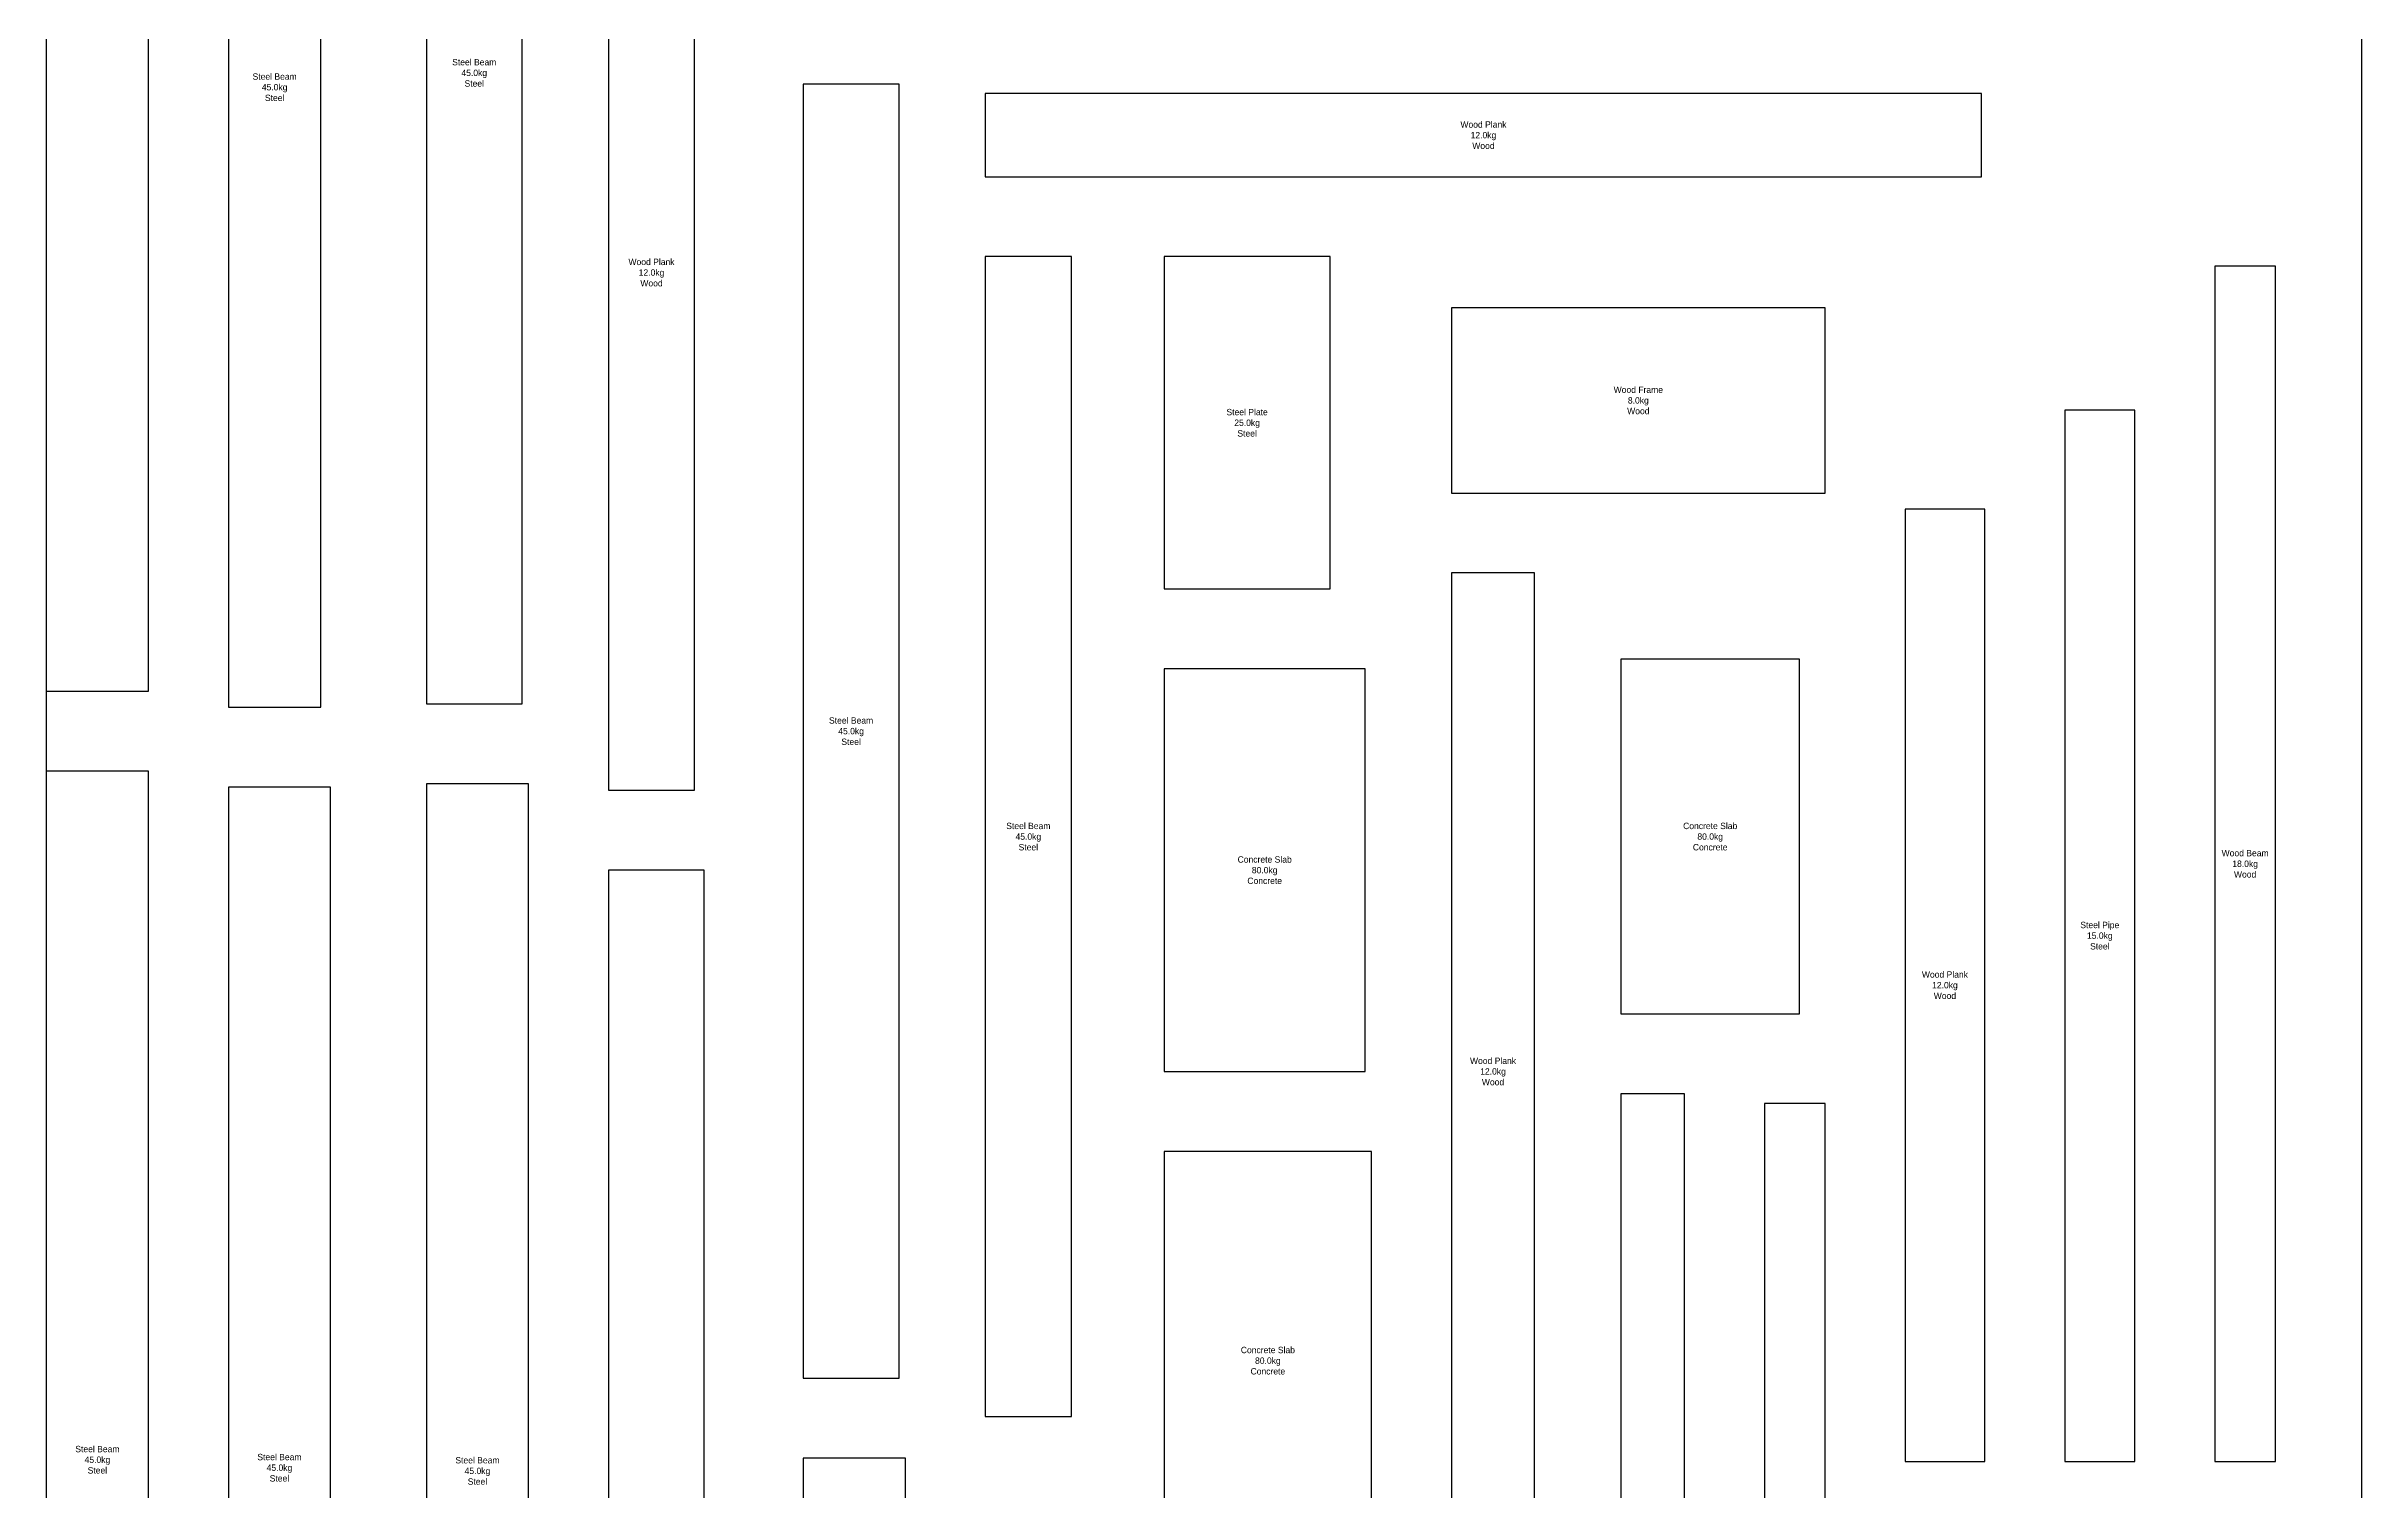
# Model space of a CAD drawing. Header units: metres. Extents: x 0 to 725, y 0 to 5950.
# Drawn here: x 0 to 725, y 1920 to 2372 of the extents above; entities that cross this region are included whole.
import ezdxf

# ---------------------------------------------------------------- set-up
doc = ezdxf.new("R2010")
doc.units = ezdxf.units.M

msp = doc.modelspace()

# ---------------------------------------------------------------- linework, layer by layer
for points in [[(0, 1500), (725, 1500), (725, 2950), (0, 2950), (0, 1500)], [(0, 2170), (32, 2170), (32, 2590), (0, 2590), (0, 2170)], [(119, 2166), (149, 2166), (149, 2561), (119, 2561), (119, 2166)], [(57, 2165), (86, 2165), (86, 2553), (57, 2553), (57, 2165)], [(176, 2139), (203, 2139), (203, 2463), (176, 2463), (176, 2139)], [(237, 1955), (267, 1955), (267, 2360), (237, 2360), (237, 1955)], [(294, 2331), (606, 2331), (606, 2357), (294, 2357), (294, 2331)], [(294, 1943), (321, 1943), (321, 2306), (294, 2306), (294, 1943)], [(350, 2202), (402, 2202), (402, 2306), (350, 2306), (350, 2202)], [(679, 1929), (698, 1929), (698, 2303), (679, 2303), (679, 1929)], [(440, 2232), (557, 2232), (557, 2290), (440, 2290), (440, 2232)], [(632, 1929), (654, 1929), (654, 2258), (632, 2258), (632, 1929)], [(582, 1929), (607, 1929), (607, 2227), (582, 2227), (582, 1929)], [(440, 1895), (466, 1895), (466, 2207), (440, 2207), (440, 1895)], [(350, 2051), (413, 2051), (413, 2177), (350, 2177), (350, 2051)], [(493, 2069), (549, 2069), (549, 2180), (493, 2180), (493, 2069)], [(0, 1714), (32, 1714), (32, 2145), (0, 2145), (0, 1714)], [(57, 1714), (89, 1714), (89, 2140), (57, 2140), (57, 1714)], [(119, 1711), (151, 1711), (151, 2141), (119, 2141), (119, 1711)], [(176, 1711), (206, 1711), (206, 2114), (176, 2114), (176, 1711)], [(493, 1652), (513, 1652), (513, 2044), (493, 2044), (493, 1652)], [(538, 1652), (557, 1652), (557, 2041), (538, 2041), (538, 1652)], [(350, 1895), (415, 1895), (415, 2026), (350, 2026), (350, 1895)], [(237, 1500), (269, 1500), (269, 1930), (237, 1930), (237, 1500)]]:
    msp.add_lwpolyline(points, close=True)

# ---------------------------------------------------------------- texts
at = {"char_height": 2, "attachment_point": 5}
for s, insert in [('Steel Beam\\P45.0kg\\PSteel', (134, 2363.5)), ('Steel Beam\\P45.0kg\\PSteel', (71.5, 2359)), ('Wood Plank\\P12.0kg\\PWood', (450, 2344)), ('Wood Plank\\P12.0kg\\PWood', (189.5, 2301)), ('Wood Frame\\P8.0kg\\PWood', (498.5, 2261)), ('Steel Plate\\P25.0kg\\PSteel', (376, 2254)), ('Steel Beam\\P45.0kg\\PSteel', (252, 2157.5)), ('Steel Beam\\P45.0kg\\PSteel', (307.5, 2124.5)), ('Concrete Slab\\P80.0kg\\PConcrete', (521, 2124.5)), ('Concrete Slab\\P80.0kg\\PConcrete', (381.5, 2114)), ('Wood Beam\\P18.0kg\\PWood', (688.5, 2116)), ('Steel Pipe\\P15.0kg\\PSteel', (643, 2093.5)), ('Wood Plank\\P12.0kg\\PWood', (594.5, 2078)), ('Wood Plank\\P12.0kg\\PWood', (453, 2051)), ('Concrete Slab\\P80.0kg\\PConcrete', (382.5, 1960.5)), ('Steel Beam\\P45.0kg\\PSteel', (16, 1929.5)), ('Steel Beam\\P45.0kg\\PSteel', (73, 1927)), ('Steel Beam\\P45.0kg\\PSteel', (135, 1926))]:
    msp.add_mtext(s, dxfattribs=dict(at, insert=insert))

doc.saveas('drawing.dxf')
